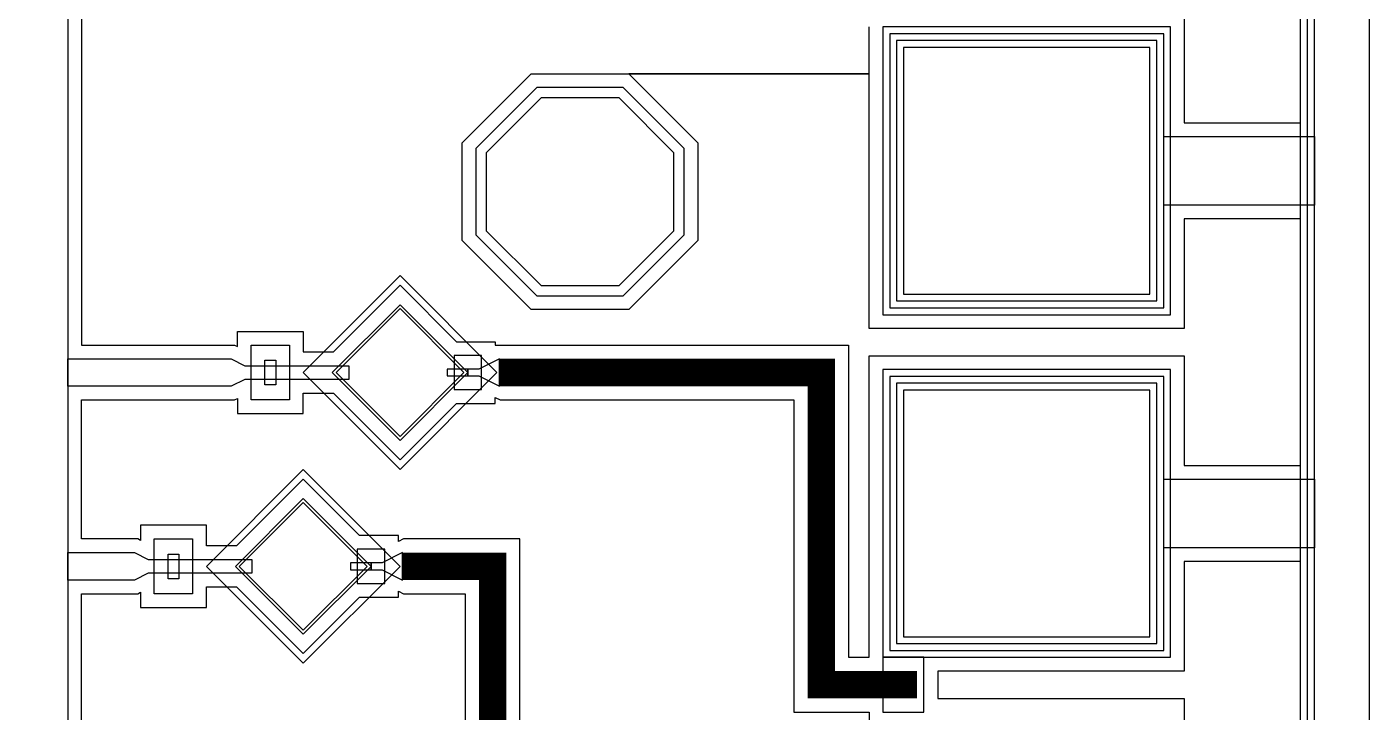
# Model space of a CAD drawing. Extents: x -87611 to 96139, y 77822 to 138139.
# Drawn here: x -47032 to -46052, y 96917 to 97417 of the extents above; entities that cross this region are included whole.
import ezdxf

# ---------------------------------------------------------------- set-up
doc = ezdxf.new("R2010")
doc.units = 0
doc.header["$MEASUREMENT"] = 0
doc.layers.get('0').update_dxf_attribs({"color": 6})
for name, color, linetype in [('L12D0 Etch', 190, 'Continuous'), ('L14D0 Au', 2, 'Continuous'), ('L18D0 SU8', 7, 'Continuous'), ('L1D0 Plug', 200, 'Continuous'), ('L3D0 Base', 3, 'Continuous'), ('L4D0 Cntr', 1, 'Continuous'), ('L50D0 SiO2', 52, 'Continuous'), ('L7D0 DE', 42, 'Continuous'), ('L8D0 Wire', 5, 'Continuous'), ('L9D0 Cont', 30, 'Continuous')]:
    doc.layers.add(name, color=color, linetype=linetype)

# ---------------------------------------------------------------- blocks, each defined once
blk = doc.blocks.new('_SU8_POST')
at = {"layer": 'L18D0 SU8'}
blk.add_lwpolyline([(-28.5, -68.5), (-68.5, -28.5), (-68.5, 28.5), (-28.5, 68.5), (28.5, 68.5), (68.5, 28.5), (68.5, -28.5), (28.5, -68.5)], close=True, dxfattribs=at)
at = {"layer": 'L3D0 Base'}
blk.add_lwpolyline([(-31.5, -76), (-76, -31.5), (-76, 31.5), (-31.5, 76), (31.5, 76), (76, 31.5), (76, -31.5), (31.5, -76)], close=True, dxfattribs=at)
blk = doc.blocks.new('_TC_PRBE_TOP')
at = {"layer": 'L50D0 SiO2', "linetype": 'Continuous'}
blk.add_lwpolyline([(33.076, -12.5), (13.076, -12.5), (13.076, 12.5), (33.076, 12.5)], close=True, dxfattribs=at)
at = {"layer": 'L8D0 Wire'}
for points in [[(0, -10), (0, 10), (15, 2.5), (23.076, 2.5), (23.076, -2.5), (15, -2.5)], [(23.076, 2.5), (38.076, 2.5), (38.076, -2.5), (23.076, -2.5)]]:
    blk.add_lwpolyline(points, close=True, dxfattribs=at)
blk = doc.blocks.new('_TC_TRCE')
at = {"layer": 'L14D0 Au'}
for points in [[(-59.999, -414.909), (-59.999, -752.213), (-171.628, -752.213), (-173.767, -753.283), (-173.767, -742.213), (-221.767, -742.213), (-221.767, -757.213), (-243.838, -757.213), (-292.478, -708.571), (-333.62, -749.713), (-361.978, -749.713), (-361.978, -752.213), (-619.999, -752.213), (-619.999, -979.999), (-634.999, -979.999), (-634.999, -759.999), (-864.999, -759.999), (-864.999, -839.999), (-949.999, -839.999), (-949.999, -659.999), (-864.999, -659.999), (-864.999, -739.999), (-634.999, -739.999), (-634.999, -554.296), (-459.558, -554.296), (-509.916, -604.654), (-509.916, -675.938), (-459.558, -726.296), (-388.274, -726.296), (-337.916, -675.938), (-337.916, -604.654), (-388.274, -554.296), (-634.999, -554.296), (-634.999, -519.999)], [(-379.999, -1079.999), (-379.999, -893.634), (-294.915, -893.634), (-291.271, -895.456), (-291.271, -891.134), (-262.913, -891.134), (-221.771, -849.992), (-173.131, -898.634), (-151.06, -898.634), (-151.06, -883.634), (-103.06, -883.634), (-103.06, -894.704), (-100.921, -893.634), (-59.999, -893.634), (-59.999, -792.213), (-171.628, -792.213), (-173.767, -791.143), (-173.767, -802.213), (-221.767, -802.213), (-221.767, -787.213), (-243.838, -787.213), (-292.478, -835.855), (-333.619, -794.714), (-361.979, -794.714), (-361.979, -790.395), (-365.615, -792.213), (-579.999, -792.213), (-579.999, -1019.999), (-634.999, -1019.999), (-634.999, -1239.999)], [(-59.999, -1134.999), (-59.999, -933.634), (-100.921, -933.634), (-103.06, -932.564), (-103.06, -943.634), (-151.06, -943.634), (-151.06, -928.634), (-173.131, -928.634), (-221.771, -977.276), (-262.913, -936.134), (-291.271, -936.134), (-291.271, -931.812), (-294.915, -933.634), (-339.999, -933.634), (-339.999, -1119.999)]]:
    blk.add_lwpolyline(points, dxfattribs=at)
for points in [[(-949.999, -409.999), (-864.999, -409.999), (-864.999, -489.999), (-684.999, -489.999), (-684.999, -509.999), (-864.999, -509.999), (-864.999, -589.999), (-949.999, -589.999)], [(-949.999, -909.999), (-864.999, -909.999), (-864.999, -989.999), (-684.999, -989.999), (-684.999, -1009.999), (-864.999, -1009.999), (-864.999, -1089.999), (-949.999, -1089.999)]]:
    blk.add_lwpolyline(points, close=True, dxfattribs=at)
at = {"layer": 'L8D0 Wire', "const_width": 20}
for points in [[(-669.999, -999.999), (-599.999, -999.999), (-599.999, -772.213), (-365.054, -772.213)], [(-499.999, -1169.999), (-499.999, -1099.999), (-359.999, -1099.999), (-359.999, -913.634), (-294.347, -913.634)]]:
    blk.add_lwpolyline(points, dxfattribs=at)
at = {"layer": 'L8D0 Wire'}
blk.add_lwpolyline([(-674.999, -1019.999), (-674.999, -979.999), (-644.999, -979.999), (-644.999, -1019.999)], close=True, dxfattribs=at)
at = {"linetype": 'Continuous'}
for p in [(-365.055, -772.214), (-294.348, -913.635)]:
    blk.add_blockref('_TC_PRBE_TOP', p, dxfattribs=at)
blk = doc.blocks.new('PAD200S')
at = {"layer": 'L14D0 Au'}
blk.add_lwpolyline([(10, 10), (10, 190), (190, 190), (190, 10)], close=True, dxfattribs=at)
at = {"layer": 'L3D0 Base'}
blk.add_lwpolyline([(0, 0), (0, 200), (200, 200), (200, 0)], close=True, dxfattribs=at)
at = {"layer": 'L4D0 Cntr'}
blk.add_lwpolyline([(5, 5), (5, 195), (195, 195), (195, 5)], close=True, dxfattribs=at)
at = {"layer": 'L8D0 Wire'}
blk.add_lwpolyline([(-5, -5), (-5, 205), (205, 205), (205, -5)], close=True, dxfattribs=at)
blk = doc.blocks.new('$TEST_CHIP')
at = {"layer": 'L12D0 Etch'}
blk.add_lwpolyline([(0, 0), (0, 2950), (50, 2950), (50, 50), (1950, 50), (1950, 2950), (0, 2950), (0, 3000), (2000, 3000), (2000, 0)], close=True, dxfattribs=at)
at = {"layer": 'L1D0 Plug'}
for points in [[(1183.768, 707.786), (1183.768, 747.786), (1211.768, 747.786), (1211.768, 707.786)], [(1113.061, 566.365), (1113.061, 606.365), (1141.061, 606.365), (1141.061, 566.365)]]:
    blk.add_lwpolyline(points, close=True, dxfattribs=at)
at = {"layer": 'L3D0 Base'}
for points in [[(950, 40), (950, 2960), (1050, 2960), (1050, 40)], [(1960, 0), (1960, 2960), (2000, 2960), (2000, 0)], [(1850, 850), (1850, 900), (1960, 900), (1960, 850)], [(1292.479, 678.286), (1242.981, 727.786), (1292.479, 777.286), (1341.979, 727.786)], [(1050, 717.786), (1050, 737.786), (1169.268, 737.786), (1179.268, 732.786), (1254.981, 732.786), (1254.981, 722.786), (1179.268, 722.786), (1169.268, 717.786)], [(1850, 600), (1850, 650), (1960, 650), (1960, 600)], [(1221.772, 536.865), (1172.274, 586.365), (1221.772, 635.865), (1271.272, 586.365)], [(1050, 576.365), (1050, 596.365), (1098.561, 596.365), (1108.561, 591.365), (1184.274, 591.365), (1184.274, 581.365), (1108.561, 581.365), (1098.561, 576.365)]]:
    blk.add_lwpolyline(points, close=True, dxfattribs=at)
at = {"layer": 'L4D0 Cntr'}
for points in [[(0, 0), (0, 2955), (45, 2955), (45, 45), (1955, 45), (1955, 2955), (0, 2955), (0, 3000), (2000, 3000), (2000, 0)], [(1292.479, 681.115), (1245.809, 727.785), (1292.478, 774.454), (1339.148, 727.784)], [(1221.772, 539.694), (1175.102, 586.364), (1221.771, 633.033), (1268.441, 586.363)]]:
    blk.add_lwpolyline(points, close=True, dxfattribs=at)
at = {"layer": 'L7D0 DE'}
for points in [[(1999.998, -0.002), (0, 0.179), (0, 2960), (40, 2960), (40, 40.175), (1960, 40.002), (1960, 2960), (0, 2960), (0, 3000), (2000, 3000), (2000, 0)], [(1292.479, 657.075), (1221.768, 727.786), (1292.479, 798.497), (1363.186, 727.786)], [(1221.772, 515.654), (1151.061, 586.365), (1221.772, 657.076), (1292.479, 586.365)]]:
    blk.add_lwpolyline(points, close=True, dxfattribs=at)
at = {"layer": 'L9D0 Cont'}
for points in [[(1193.768, 718.786), (1193.768, 736.786), (1201.768, 736.786), (1201.768, 718.786)], [(1123.061, 577.365), (1123.061, 595.365), (1131.061, 595.365), (1131.061, 577.365)]]:
    blk.add_lwpolyline(points, close=True, dxfattribs=at)
at = {"linetype": 'Continuous', "xscale": -1}
blk.add_blockref('_TC_TRCE', (1000, 1500), dxfattribs=at)
at = {"xscale": -1, "rotation": 90}
for p in [(1850, 975), (1850, 725)]:
    blk.add_blockref('PAD200S', p, dxfattribs=at)
at = {"yscale": -1, "rotation": 180}
blk.add_blockref('_SU8_POST', (1423.917, 859.703), dxfattribs=at)
blk = doc.blocks.new('$TEST_CHIP_B')
at = {"linetype": 'Continuous'}
blk.add_blockref('$TEST_CHIP', (0, 0), dxfattribs=at)

msp = doc.modelspace()

# ---------------------------------------------------------------- block references
at = {"linetype": 'Continuous'}
msp.add_blockref('$TEST_CHIP_B', (-48051.71, 96437.09), dxfattribs=at)

doc.saveas('drawing.dxf')
